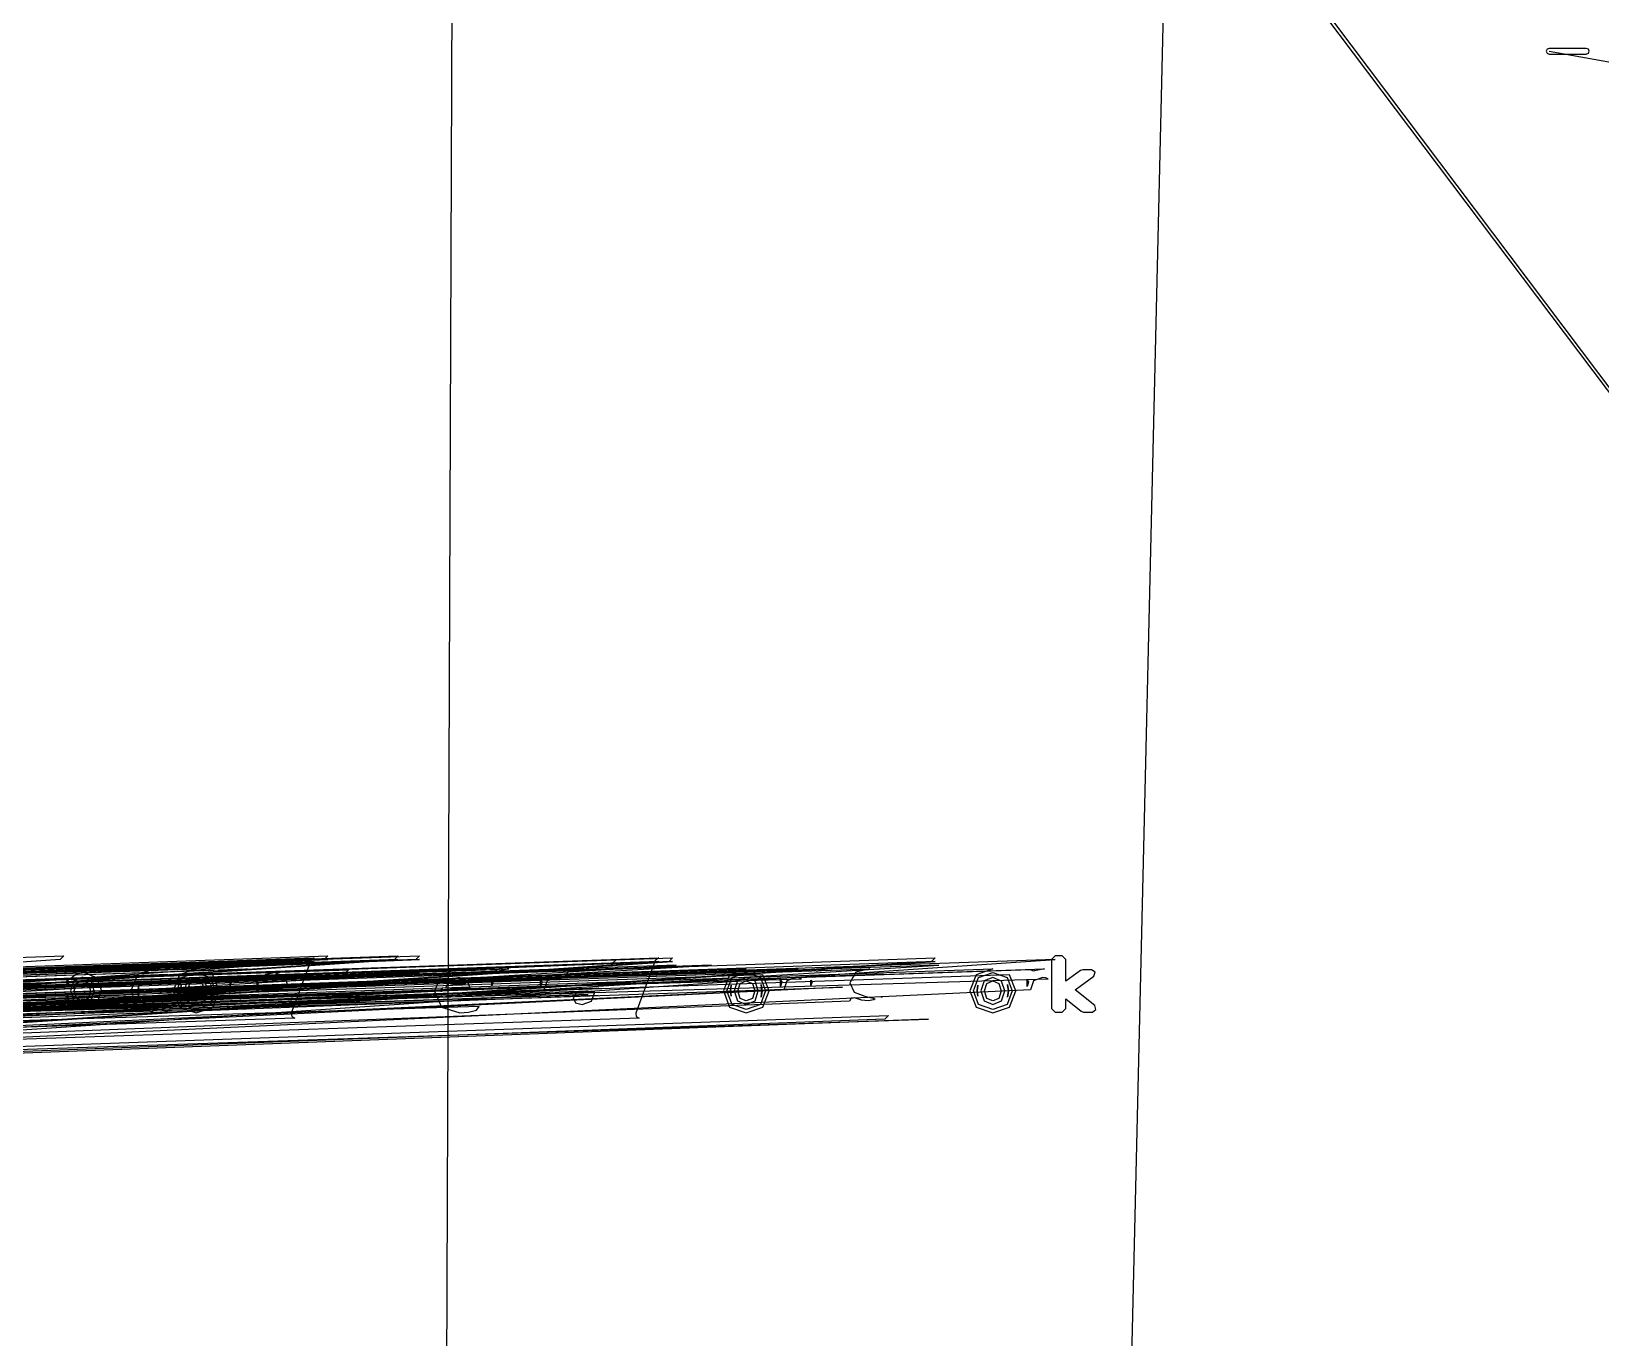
# Model space of a CAD drawing. Extents: x 0 to 334, y -361 to 120.
# Drawn here: x 44.95 to 77.51, y 33.6 to 60.7 of the extents above; entities that cross this region are included whole.
import ezdxf

# ---------------------------------------------------------------- set-up
doc = ezdxf.new("R2010")
doc.units = 0

msp = doc.modelspace()

# ---------------------------------------------------------------- linework, layer by layer
at = {"layer": 'Layer 1'}
for p, q in [((68.600002, 68.13915), (66.48, -21.6349)), ((134.095, -21.5749), (66.480002, 68.19915)), ((66.480002, 68.07915), (134.095, -21.6949)), ((53.7, 67.5442), (52.37, -264.804)), ((76.397574, 60.331626), (76.38, 60.2892)), ((76.38, 60.2892), (76.397574, 60.246774)), ((76.44, 60.3492), (76.397574, 60.331626)), ((76.397574, 60.246774), (76.44, 60.2292)), ((77.21, 60.3492), (76.44, 60.3492)), ((76.44, 60.2892), (84.52, 58.8592)), ((77.252426, 60.331626), (77.21, 60.3492)), ((77.21, 60.2292), (77.252426, 60.246774)), ((77.27, 60.2892), (77.252426, 60.331626)), ((77.252426, 60.246774), (77.27, 60.2892)), ((76.44, 60.2292), (77.21, 60.2292)), ((45.545502, 41.440495), (15.3239, 39.3871)), ((15.5433, 40.4751), (45.620502, 41.515495)), ((20.1913, 39.2634), (50.818888, 41.399479)), ((50.818888, 41.399479), (20.73, 40.3591)), ((20.730041, 40.4341), (50.818888, 41.474479)), ((51.027266, 41.4405), (20.8057, 40.2484)), ((20.8807, 40.2484), (51.102266, 41.440495)), ((21.0243, 40.4751), (51.102266, 41.5155)), ((51.102266, 41.440495), (21.0243, 40.4001)), ((52.484746, 41.4405), (22.2631, 39.3871)), ((22.3381, 39.3871), (52.559746, 41.4405)), ((22.4818, 40.4751), (52.559746, 41.5155)), ((52.559746, 41.4405), (22.4818, 40.4001)), ((52.928939, 41.4405), (22.7073, 40.2484)), ((22.7823, 40.2484), (53.003939, 41.4405)), ((22.926, 40.4751), (53.003939, 41.5155)), ((53.003939, 41.4405), (22.926, 40.4001)), ((57.00474, 41.363677), (26.7831, 40.1912)), ((26.8581, 40.3233), (57.224161, 41.363677)), ((27.0026, 40.3983), (57.07974, 41.438677)), ((57.224161, 41.363677), (27.0026, 40.1162)), ((27.3367, 39.2634), (57.964224, 41.399484)), ((57.964224, 41.399484), (27.8753, 40.3591)), ((27.875341, 40.4341), (57.964224, 41.474484)), ((58.178847, 41.399484), (27.9572, 39.3871)), ((28.0322, 39.3871), (58.253847, 41.399484)), ((58.253847, 41.399484), (28.2446, 40.3591)), ((28.244606, 40.434017), (58.253847, 41.474484)), ((63.627818, 41.399484), (33.4062, 39.3871)), ((33.4812, 39.3871), (63.702818, 41.399484)), ((34.151, 40.4341), (63.702818, 41.474484)), ((63.702818, 41.399484), (34.151, 40.3591)), ((35.9676, 39.3871), (66.1892, 41.4405)), ((66.1892, 41.4405), (36.112, 40.4001)), ((45.620502, 41.515495), (45.545502, 41.440495)), ((50.748559, 41.425535), (50.342618, 40.329835)), ((50.818888, 41.474479), (50.748559, 41.425535)), ((51.102266, 41.5155), (51.027266, 41.4405)), ((52.559746, 41.5155), (52.484746, 41.4405)), ((53.003939, 41.5155), (52.928939, 41.4405)), ((57.07974, 41.438677), (57.00474, 41.363677)), ((57.893895, 41.42554), (57.487954, 40.32984)), ((57.964224, 41.474484), (57.893895, 41.42554)), ((58.253847, 41.474484), (58.178847, 41.399484)), ((63.702818, 41.474484), (63.627818, 41.399484)), ((66.1892, 41.5155), (66.1142, 41.4405)), ((66.1142, 41.4405), (66.1142, 40.4275)), ((66.3336, 41.5155), (66.1892, 41.5155)), ((66.4086, 41.4405), (66.3336, 41.5155)), ((66.408621, 40.990197), (66.4086, 41.4405)), ((15.5433, 40.4001), (45.764924, 41.045963)), ((17.304449, 40.208773), (47.526081, 41.249219)), ((47.778232, 41.128646), (17.5566, 39.9762)), ((17.5566, 40.088177), (47.778232, 41.128646)), ((18.145246, 40.208778), (48.366847, 41.249219)), ((48.712801, 41.127041), (18.4912, 40.0866)), ((49.145162, 41.23164), (18.7791, 40.1912)), ((19.204586, 40.208841), (49.426198, 41.249219)), ((20.880699, 39.37406), (51.102266, 41.15664)), ((51.102266, 41.15664), (21.0243, 40.1162)), ((51.456626, 41.156645), (21.235, 39.6748)), ((21.4537, 40.1912), (51.531626, 41.231645)), ((22.7823, 39.3871), (53.003939, 41.156645)), ((53.003939, 41.156645), (22.926, 40.1162)), ((23.592659, 40.208814), (53.814259, 41.249224)), ((54.570716, 41.231645), (24.2047, 40.1912)), ((24.631664, 40.208841), (54.853313, 41.249224)), ((55.584005, 41.231645), (25.218, 40.1912)), ((25.656707, 40.208831), (55.878312, 41.249224)), ((25.729308, 40.127249), (55.951693, 41.044666)), ((56.036728, 41.123442), (25.8151, 39.9723)), ((26.187544, 40.208829), (56.409158, 41.249224)), ((28.1072, 39.4621), (58.328847, 41.324484)), ((58.328847, 41.324484), (28.2034, 40.2841)), ((28.83633, 39.545954), (59.057979, 41.324484)), ((59.057979, 41.324484), (28.8394, 40.2841)), ((29.560746, 40.208778), (59.782367, 41.249224)), ((60.128321, 41.127046), (29.9067, 40.0866)), ((60.560679, 41.231645), (30.1947, 40.1912)), ((30.633407, 40.208831), (60.854986, 41.249224)), ((30.706008, 40.127249), (60.928367, 41.044666)), ((61.189887, 41.231645), (30.8239, 40.1912)), ((31.250864, 40.208841), (61.472484, 41.249224)), ((32.120525, 40.208763), (62.342129, 41.249224)), ((62.621604, 41.135161), (32.4, 39.9815)), ((32.400002, 40.094691), (62.621604, 41.135161)), ((33.5562, 39.4621), (63.777818, 41.324484)), ((63.777818, 41.324484), (33.5729, 40.2841)), ((34.676446, 40.208778), (64.897998, 41.249224)), ((65.243952, 41.127046), (35.0224, 40.0866)), ((65.67631, 41.231645), (35.3103, 40.1912)), ((35.749007, 40.208831), (65.970617, 41.249224)), ((35.821608, 40.127249), (66.043998, 41.044666)), ((44.959288, 41.174219), (44.959288, 41.174219)), ((45.764924, 41.045963), (45.878899, 41.142318)), ((46.009269, 41.073958), (45.829718, 40.998437)), ((45.878899, 41.142318), (46.044398, 41.174219)), ((46.188039, 40.998437), (46.009269, 41.073958)), ((46.044398, 41.174219), (46.302795, 41.06875)), ((46.302795, 41.06875), (46.402719, 40.791406)), ((47.15435, 41.128508), (47.011571, 40.791406)), ((47.154536, 41.128669), (47.15435, 41.128508)), ((47.526081, 41.249219), (47.154536, 41.128669)), ((48.019916, 41.126852), (47.89059, 40.791406)), ((47.96559, 40.791406), (48.07176, 41.072656)), ((48.020114, 41.127041), (48.019916, 41.126852)), ((48.366847, 41.249219), (48.020114, 41.127041)), ((48.07176, 41.072656), (48.366847, 41.174219)), ((48.366847, 41.072656), (48.184174, 40.997135)), ((48.366847, 41.174219), (48.661155, 41.072656)), ((48.366847, 41.174219), (48.366847, 41.174219)), ((48.54874, 40.996484), (48.366847, 41.072656)), ((48.366847, 41.072656), (48.366847, 41.072656)), ((48.661155, 41.072656), (48.768104, 40.791406)), ((48.843104, 40.791406), (48.712801, 41.127041)), ((49.207621, 41.198153), (49.145162, 41.23164)), ((49.231453, 41.210341), (49.207621, 41.198153)), ((49.426198, 41.249219), (49.231453, 41.210342)), ((49.231453, 41.210342), (49.231453, 41.210342)), ((49.231453, 41.210342), (49.231453, 41.210341)), ((49.686937, 41.016667), (49.815745, 41.135807)), ((49.815745, 41.135807), (49.992173, 41.174219)), ((49.992173, 41.174219), (50.20295, 41.09414)), ((50.20295, 41.09414), (50.277112, 40.867578)), ((51.531626, 41.231645), (51.456626, 41.156645)), ((51.89307, 41.174224), (51.89307, 41.174224)), ((53.450822, 41.124302), (53.310679, 40.784901)), ((53.450837, 41.124316), (53.450822, 41.124302)), ((53.814259, 41.249224), (53.450837, 41.124316)), ((53.815821, 41.072661), (53.622999, 41.01602)), ((53.986004, 41.014067), (53.815821, 41.072661)), ((54.634311, 41.196395), (54.570716, 41.231645)), ((54.659896, 41.209587), (54.634311, 41.196395)), ((54.660188, 41.209723), (54.659896, 41.209587)), ((54.853313, 41.249224), (54.660188, 41.209723)), ((55.646533, 41.198055), (55.584005, 41.231645)), ((55.671452, 41.210221), (55.646533, 41.198055)), ((55.836156, 41.067453), (55.648799, 41.001047)), ((55.878312, 41.249224), (55.671452, 41.210221)), ((55.898609, 41.061593), (55.836156, 41.067453)), ((55.951693, 41.044666), (55.898609, 41.061593)), ((56.088738, 41.194832), (56.036728, 41.123442)), ((56.252082, 41.235128), (56.088738, 41.194832)), ((56.409158, 41.249224), (56.252082, 41.235128)), ((57.138542, 41.110096), (57.151951, 41.136391)), ((57.151951, 41.083801), (57.138542, 41.110096)), ((57.151951, 41.136391), (57.165359, 41.110096)), ((57.151951, 41.136391), (57.151951, 41.136391)), ((57.165359, 41.110096), (57.151951, 41.083801)), ((59.435436, 41.126857), (59.30611, 40.791411)), ((59.38111, 40.791411), (59.48728, 41.072661)), ((59.435634, 41.127046), (59.435436, 41.126857)), ((59.782367, 41.249224), (59.435634, 41.127046)), ((59.48728, 41.072661), (59.782367, 41.174224)), ((59.782367, 41.072661), (59.599694, 40.99714)), ((59.782367, 41.174224), (60.076675, 41.072661)), ((59.782367, 41.174224), (59.782367, 41.174224)), ((59.96426, 40.996489), (59.782367, 41.072661)), ((59.782367, 41.072661), (59.782367, 41.072661)), ((60.076675, 41.072661), (60.183624, 40.791411)), ((60.258624, 40.791411), (60.128321, 41.127046)), ((60.623207, 41.198055), (60.560679, 41.231645)), ((60.648126, 41.210221), (60.623207, 41.198055)), ((60.81283, 41.067453), (60.625473, 41.001047)), ((60.854986, 41.249224), (60.648126, 41.210221)), ((60.875283, 41.061593), (60.81283, 41.067453)), ((60.928367, 41.044666), (60.875283, 41.061593)), ((61.253482, 41.196395), (61.189887, 41.231645)), ((61.279067, 41.209587), (61.253482, 41.196395)), ((61.279359, 41.209723), (61.279067, 41.209587)), ((61.472484, 41.249224), (61.279359, 41.209723)), ((62.053435, 41.181394), (61.931447, 40.95938)), ((62.342129, 41.249224), (62.053435, 41.181394)), ((62.053435, 41.181394), (62.053435, 41.181394)), ((62.053435, 41.181394), (62.053435, 41.181394)), ((64.551067, 41.126857), (64.421741, 40.791411)), ((64.496741, 40.791411), (64.602911, 41.072661)), ((64.551265, 41.127046), (64.551067, 41.126857)), ((64.897998, 41.249224), (64.551265, 41.127046)), ((64.602911, 41.072661), (64.897998, 41.174224)), ((64.897998, 41.072661), (64.715325, 40.99714)), ((64.897998, 41.174224), (65.192306, 41.072661)), ((64.897998, 41.174224), (64.897998, 41.174224)), ((65.079891, 40.996489), (64.897998, 41.072661)), ((64.897998, 41.072661), (64.897998, 41.072661)), ((65.192306, 41.072661), (65.299255, 40.791411)), ((65.374255, 40.791411), (65.243952, 41.127046)), ((65.738838, 41.198055), (65.67631, 41.231645)), ((65.763757, 41.210221), (65.738838, 41.198055)), ((65.928461, 41.067453), (65.741104, 41.001047)), ((65.970617, 41.249224), (65.763757, 41.210221)), ((65.990914, 41.061593), (65.928461, 41.067453)), ((66.043998, 41.044666), (65.990914, 41.061593)), ((66.717833, 41.217069), (66.408621, 40.990197)), ((66.605, 40.81292), (66.990129, 41.096253)), ((66.7622, 41.2316), (66.717833, 41.217069)), ((66.945684, 41.231666), (66.7622, 41.2316)), ((67.016929, 41.18005), (66.945684, 41.231666)), ((66.990129, 41.096253), (67.016929, 41.18005)), ((19.465375, 39.976208), (49.686937, 41.016667)), ((50.277112, 40.867578), (20.0555, 39.3871)), ((21.309985, 39.674781), (51.531626, 40.715239)), ((51.531626, 40.715239), (21.31, 40.1162)), ((23.974368, 39.781622), (54.196, 40.82201)), ((54.196, 40.82201), (23.9744, 39.723)), ((55.158549, 40.867583), (24.9369, 39.3871)), ((24.936933, 39.827119), (55.158549, 40.867583)), ((55.584005, 40.811593), (25.3624, 39.3871)), ((26.278073, 39.6786), (56.499714, 40.719015)), ((56.499714, 40.719015), (26.3419, 39.6786)), ((26.421, 39.7536), (56.499714, 40.794015)), ((56.642574, 40.767323), (26.421, 39.7536)), ((26.489431, 39.816734), (56.711045, 40.857166)), ((56.711214, 40.843495), (26.4896, 39.7838)), ((56.711214, 40.696701), (26.4896, 39.5279)), ((26.4896, 39.656243), (56.711214, 40.696701)), ((26.564586, 39.803053), (56.786214, 40.843495)), ((56.786214, 40.843495), (26.5646, 39.3871)), ((60.560679, 40.811593), (30.3391, 39.3871)), ((61.77772, 40.867583), (31.5561, 39.3871)), ((31.556133, 39.827119), (61.77772, 40.867583)), ((65.67631, 40.811593), (35.4547, 39.3871)), ((45.695502, 41.017605), (45.728895, 40.980204)), ((45.695502, 40.869102), (45.695502, 41.017605)), ((45.728895, 40.980204), (45.695502, 40.869102)), ((45.695502, 40.713666), (45.728776, 40.602542)), ((45.695502, 40.565207), (45.695502, 40.713666)), ((45.829718, 40.998437), (45.764924, 40.791406)), ((45.764924, 40.791406), (45.829718, 40.583724)), ((45.839924, 40.791406), (45.886392, 40.949314)), ((45.886396, 40.632845), (45.839924, 40.791406)), ((45.886392, 40.949314), (46.009269, 40.998958)), ((46.009269, 40.998958), (46.131118, 40.9496)), ((46.009269, 40.998958), (46.009269, 40.998958)), ((46.131118, 40.9496), (46.13162, 40.949022)), ((46.178614, 40.791406), (46.131408, 40.632897)), ((46.13162, 40.949022), (46.178614, 40.791406)), ((46.253614, 40.791406), (46.188039, 40.998437)), ((46.188039, 40.583724), (46.253614, 40.791406)), ((46.253614, 40.791406), (46.253614, 40.791406)), ((46.402719, 40.791406), (46.302795, 40.514063)), ((47.011571, 40.791406), (47.153029, 40.456083)), ((47.161571, 40.791406), (47.176337, 40.900259)), ((47.174607, 40.68937), (47.161571, 40.791406)), ((47.176337, 40.900259), (47.163019, 40.791406)), ((47.163019, 40.791406), (47.174607, 40.68937)), ((47.176337, 40.900259), (47.176337, 40.900259)), ((47.89059, 40.791406), (48.019743, 40.456126)), ((48.07176, 40.510156), (47.96559, 40.791406)), ((48.04059, 40.791406), (48.056216, 40.909042)), ((48.054637, 40.679376), (48.04059, 40.791406)), ((48.056216, 40.909042), (48.042038, 40.791406)), ((48.042038, 40.791406), (48.054637, 40.679376)), ((48.056216, 40.909042), (48.056216, 40.909042)), ((48.184174, 40.997135), (48.117038, 40.791406)), ((48.117038, 40.791406), (48.183393, 40.585026)), ((48.192038, 40.791406), (48.240012, 40.947064)), ((48.239489, 40.63481), (48.192038, 40.791406)), ((48.240012, 40.947064), (48.240227, 40.947305)), ((48.240227, 40.947305), (48.366847, 40.997656)), ((48.366847, 40.997656), (48.492475, 40.946893)), ((48.366847, 40.997656), (48.366847, 40.997656)), ((48.492475, 40.946893), (48.492687, 40.946654)), ((48.492687, 40.946654), (48.540877, 40.791406)), ((48.540877, 40.791406), (48.492687, 40.635507)), ((48.615877, 40.791406), (48.54874, 40.996484)), ((48.54874, 40.585677), (48.615877, 40.791406)), ((48.768104, 40.791406), (48.661155, 40.510156)), ((48.672267, 40.923883), (48.693104, 40.791406)), ((48.690877, 40.791406), (48.672267, 40.923883)), ((48.672267, 40.923883), (48.672267, 40.923883)), ((48.693104, 40.791406), (48.6736, 40.662889)), ((48.6736, 40.662889), (48.690877, 40.791406)), ((48.712974, 40.455936), (48.843104, 40.791406)), ((49.07574, 41.015), (49.101122, 40.982671)), ((49.07574, 40.903158), (49.07574, 41.015)), ((49.101122, 40.982671), (49.07574, 40.903158)), ((49.630104, 40.967735), (49.653474, 40.949555)), ((49.640688, 40.897441), (49.630104, 40.967735)), ((49.630104, 40.967735), (49.630104, 40.967735)), ((49.653474, 40.949555), (49.640688, 40.897441)), ((53.310679, 40.784901), (53.459427, 40.452562)), ((53.460679, 40.784901), (53.465439, 40.851211)), ((53.460902, 40.770494), (53.460679, 40.784901)), ((53.479228, 40.812918), (53.460902, 40.770494)), ((53.465439, 40.851211), (53.479228, 40.812918)), ((53.465439, 40.851211), (53.465439, 40.851211)), ((53.622999, 41.01602), (53.540249, 40.856515)), ((53.540249, 40.856515), (54.052359, 40.857166)), ((53.643901, 40.931647), (53.669283, 40.957004)), ((53.958466, 40.932047), (53.643901, 40.931647)), ((53.669283, 40.957004), (53.815821, 40.997661)), ((53.815821, 40.997661), (53.935365, 40.958744)), ((53.815821, 40.997661), (53.815821, 40.997661)), ((53.935365, 40.958744), (53.9357, 40.958439)), ((53.9357, 40.958439), (53.958466, 40.932047)), ((54.052359, 40.857166), (53.986004, 41.014067)), ((54.501294, 41.015004), (54.52715, 40.982333)), ((54.501294, 40.902428), (54.501294, 41.015004)), ((54.52715, 40.982333), (54.501294, 40.902428)), ((55.514583, 41.015006), (55.543876, 40.980024)), ((55.514583, 40.884259), (55.514583, 41.015006)), ((55.543876, 40.980024), (55.514583, 40.884259)), ((55.648799, 41.001047), (55.584005, 40.811593)), ((56.258491, 40.760812), (56.191355, 40.647531)), ((56.499714, 40.794015), (56.258491, 40.760812)), ((56.569973, 40.579172), (56.642574, 40.767323)), ((56.711045, 40.857166), (56.711214, 40.843495)), ((59.30611, 40.791411), (59.435263, 40.456131)), ((59.48728, 40.510161), (59.38111, 40.791411)), ((59.45611, 40.791411), (59.471736, 40.909047)), ((59.470157, 40.679381), (59.45611, 40.791411)), ((59.471736, 40.909047), (59.457558, 40.791411)), ((59.457558, 40.791411), (59.470157, 40.679381)), ((59.471736, 40.909047), (59.471736, 40.909047)), ((59.599694, 40.99714), (59.532558, 40.791411)), ((59.532558, 40.791411), (59.598913, 40.585031)), ((59.607558, 40.791411), (59.655532, 40.947069)), ((59.655009, 40.634815), (59.607558, 40.791411)), ((59.655532, 40.947069), (59.655747, 40.94731)), ((59.655747, 40.94731), (59.782367, 40.997661)), ((59.782367, 40.997661), (59.907995, 40.946898)), ((59.782367, 40.997661), (59.782367, 40.997661)), ((59.907995, 40.946898), (59.908207, 40.946659)), ((59.908207, 40.946659), (59.956397, 40.791411)), ((59.956397, 40.791411), (59.908207, 40.635512)), ((60.031397, 40.791411), (59.96426, 40.996489)), ((59.96426, 40.585682), (60.031397, 40.791411)), ((60.183624, 40.791411), (60.076675, 40.510161)), ((60.087787, 40.923888), (60.108624, 40.791411)), ((60.106397, 40.791411), (60.087787, 40.923888)), ((60.087787, 40.923888), (60.087787, 40.923888)), ((60.108624, 40.791411), (60.08912, 40.662894)), ((60.08912, 40.662894), (60.106397, 40.791411)), ((60.128494, 40.455941), (60.258624, 40.791411)), ((60.491257, 41.015006), (60.52055, 40.980024)), ((60.491257, 40.884259), (60.491257, 41.015006)), ((60.52055, 40.980024), (60.491257, 40.884259)), ((60.625473, 41.001047), (60.560679, 40.811593)), ((61.120465, 41.015004), (61.146321, 40.982333)), ((61.120465, 40.902428), (61.120465, 41.015004)), ((61.146321, 40.982333), (61.120465, 40.902428)), ((61.931447, 40.95938), (62.018118, 40.768006)), ((62.018118, 40.768006), (62.018499, 40.767694)), ((62.018499, 40.767694), (62.244902, 40.68056)), ((64.421741, 40.791411), (64.550894, 40.456131)), ((64.602911, 40.510161), (64.496741, 40.791411)), ((64.571741, 40.791411), (64.587367, 40.909047)), ((64.585788, 40.679381), (64.571741, 40.791411)), ((64.587367, 40.909047), (64.573189, 40.791411)), ((64.573189, 40.791411), (64.585788, 40.679381)), ((64.587367, 40.909047), (64.587367, 40.909047)), ((64.715325, 40.99714), (64.648189, 40.791411)), ((64.648189, 40.791411), (64.714544, 40.585031)), ((64.723189, 40.791411), (64.771163, 40.947069)), ((64.77064, 40.634815), (64.723189, 40.791411)), ((64.771163, 40.947069), (64.771378, 40.94731)), ((64.771378, 40.94731), (64.897998, 40.997661)), ((64.897998, 40.997661), (65.023626, 40.946898)), ((64.897998, 40.997661), (64.897998, 40.997661)), ((65.023626, 40.946898), (65.023838, 40.946659)), ((65.023838, 40.946659), (65.072028, 40.791411)), ((65.072028, 40.791411), (65.023838, 40.635512)), ((65.147028, 40.791411), (65.079891, 40.996489)), ((65.079891, 40.585682), (65.147028, 40.791411)), ((65.299255, 40.791411), (65.192306, 40.510161)), ((65.203418, 40.923888), (65.224255, 40.791411)), ((65.222028, 40.791411), (65.203418, 40.923888)), ((65.203418, 40.923888), (65.203418, 40.923888)), ((65.224255, 40.791411), (65.204751, 40.662894)), ((65.204751, 40.662894), (65.222028, 40.791411)), ((65.244125, 40.455941), (65.374255, 40.791411)), ((65.606888, 41.015006), (65.636181, 40.980024)), ((65.606888, 40.884259), (65.606888, 41.015006)), ((65.636181, 40.980024), (65.606888, 40.884259)), ((65.741104, 41.001047), (65.67631, 40.811593)), ((66.2642, 40.813825), (66.264587, 40.812895)), ((66.2642, 40.811965), (66.2642, 40.813825)), ((66.264587, 40.812895), (66.2642, 40.811965)), ((67.012158, 40.48598), (66.605, 40.81292)), ((45.255099, 40.676598), (15.0335, 39.5292)), ((15.0335, 39.636142), (45.255099, 40.676598)), ((45.764924, 40.536849), (15.5433, 39.3871)), ((46.586112, 40.592839), (16.3645, 39.3871)), ((16.4395, 39.3871), (46.661112, 40.592839)), ((16.5145, 39.4621), (46.736112, 40.517839)), ((46.736112, 40.517839), (16.5292, 39.4774)), ((16.6042, 39.6274), (46.661112, 40.667839)), ((46.661112, 40.592839), (16.6042, 39.5524)), ((47.853232, 40.455469), (17.6316, 39.5257)), ((52.188881, 40.676603), (21.9673, 39.5292)), ((21.9673, 39.636142), (52.188881, 40.676603)), ((54.237432, 40.464588), (24.0158, 39.5374)), ((61.925202, 40.57787), (31.7036, 39.4137)), ((45.728776, 40.602542), (45.695502, 40.565207)), ((45.878899, 40.439844), (45.764924, 40.536849)), ((45.829718, 40.583724), (46.009269, 40.508854)), ((46.044398, 40.408594), (45.878899, 40.439844)), ((46.009269, 40.583854), (45.886396, 40.632845)), ((46.131328, 40.632804), (46.009269, 40.583854)), ((46.009269, 40.508854), (46.188039, 40.583724)), ((46.302795, 40.514063), (46.044398, 40.408594)), ((46.131408, 40.632897), (46.131328, 40.632804)), ((46.24475, 40.534644), (46.24467, 40.534551)), ((46.24467, 40.534551), (46.244713, 40.534601)), ((46.244713, 40.534601), (46.24475, 40.534644)), ((46.24475, 40.534644), (46.24475, 40.534644)), ((46.661112, 40.667839), (46.586112, 40.592839)), ((47.153029, 40.456083), (47.153029, 40.456082)), ((47.153029, 40.456082), (47.516713, 40.333594)), ((47.666746, 40.346523), (47.805478, 40.385593)), ((47.805478, 40.385593), (47.853232, 40.455469)), ((48.019743, 40.456126), (48.020114, 40.455771)), ((48.020114, 40.455771), (48.366847, 40.333594)), ((48.366847, 40.408594), (48.07176, 40.510156)), ((48.183393, 40.585026), (48.366847, 40.510156)), ((48.366847, 40.585156), (48.239489, 40.63481)), ((48.492687, 40.635507), (48.366847, 40.585156)), ((48.366847, 40.510156), (48.54874, 40.585677)), ((48.661155, 40.510156), (48.366847, 40.408594)), ((48.366847, 40.333594), (48.7128, 40.455771)), ((48.7128, 40.455771), (48.712974, 40.455936)), ((53.459427, 40.452562), (53.459608, 40.452412)), ((53.459608, 40.452412), (53.83924, 40.333599)), ((54.016989, 40.349063), (54.187447, 40.393883)), ((54.187447, 40.393883), (54.237432, 40.464588)), ((56.191355, 40.647531), (56.241317, 40.545969)), ((56.241317, 40.545969), (56.378712, 40.508859)), ((56.378712, 40.508859), (56.569973, 40.579172)), ((56.62244, 40.525579), (56.622398, 40.525537)), ((56.622398, 40.525537), (56.622419, 40.525558)), ((56.622419, 40.525558), (56.62244, 40.525579)), ((56.62244, 40.525579), (56.62244, 40.525579)), ((59.435263, 40.456131), (59.435634, 40.455776)), ((59.435634, 40.455776), (59.782367, 40.333599)), ((59.782367, 40.408599), (59.48728, 40.510161)), ((59.598913, 40.585031), (59.782367, 40.510161)), ((59.782367, 40.585161), (59.655009, 40.634815)), ((59.908207, 40.635512), (59.782367, 40.585161)), ((59.782367, 40.510161), (59.96426, 40.585682)), ((60.076675, 40.510161), (59.782367, 40.408599)), ((59.782367, 40.333599), (60.12832, 40.455776)), ((60.12832, 40.455776), (60.128494, 40.455941)), ((61.959045, 40.64056), (61.925202, 40.57787)), ((62.030023, 40.646686), (61.959045, 40.64056)), ((62.173454, 40.598985), (62.030023, 40.646686)), ((62.310122, 40.583859), (62.173454, 40.598985)), ((62.244902, 40.68056), (62.294173, 40.670929)), ((62.294173, 40.670929), (62.295243, 40.670728)), ((62.295243, 40.670728), (62.439461, 40.632017)), ((62.431202, 40.603812), (62.310122, 40.583859)), ((62.445899, 40.619536), (62.431202, 40.603812)), ((62.439461, 40.632017), (62.440031, 40.631641)), ((62.440031, 40.631641), (62.445899, 40.619536)), ((62.584197, 40.678928), (62.591629, 40.655283)), ((62.591629, 40.655283), (62.584197, 40.678928)), ((62.584197, 40.678928), (62.584197, 40.678928)), ((64.550894, 40.456131), (64.551265, 40.455776)), ((64.551265, 40.455776), (64.897998, 40.333599)), ((64.897998, 40.408599), (64.602911, 40.510161)), ((64.714544, 40.585031), (64.897998, 40.510161)), ((64.897998, 40.585161), (64.77064, 40.634815)), ((65.023838, 40.635512), (64.897998, 40.585161)), ((64.897998, 40.510161), (65.079891, 40.585682)), ((65.192306, 40.510161), (64.897998, 40.408599)), ((64.897998, 40.333599), (65.243951, 40.455776)), ((65.243951, 40.455776), (65.244125, 40.455941)), ((66.1142, 40.4275), (66.1892, 40.3525)), ((66.3336, 40.3525), (66.4086, 40.4275)), ((66.4086, 40.4275), (66.4086, 40.6273)), ((66.4086, 40.6273), (66.730879, 40.368921)), ((66.9652, 40.3525), (67.035935, 40.402615)), ((67.035935, 40.402615), (67.012158, 40.48598)), ((50.412947, 40.228779), (20.3241, 39.1884)), ((57.558283, 40.228784), (27.4694, 39.1884)), ((62.655901, 40.206124), (32.4343, 39.0726)), ((32.5093, 39.1657), (63.561519, 40.206124)), ((33.3399, 39.2407), (62.730901, 40.281124)), ((63.561519, 40.206124), (33.3399, 39.0726)), ((47.516713, 40.333594), (47.666746, 40.346523)), ((50.342618, 40.329835), (50.351391, 40.26094)), ((50.351391, 40.26094), (50.412947, 40.228779)), ((51.018206, 40.33523), (51.017678, 40.334667)), ((51.017678, 40.334667), (51.017897, 40.33491)), ((51.017897, 40.33491), (51.018206, 40.33523)), ((51.018206, 40.33523), (51.018206, 40.33523)), ((53.83924, 40.333599), (54.016989, 40.349063)), ((57.487954, 40.32984), (57.496727, 40.260945)), ((57.496727, 40.260945), (57.558283, 40.228784)), ((62.730901, 40.281124), (62.655901, 40.206124)), ((66.1892, 40.3525), (66.3336, 40.3525)), ((66.730879, 40.368921), (66.777793, 40.352437)), ((66.777793, 40.352437), (66.9652, 40.3525))]:
    msp.add_line(p, q, dxfattribs=at)

doc.saveas('drawing.dxf')
